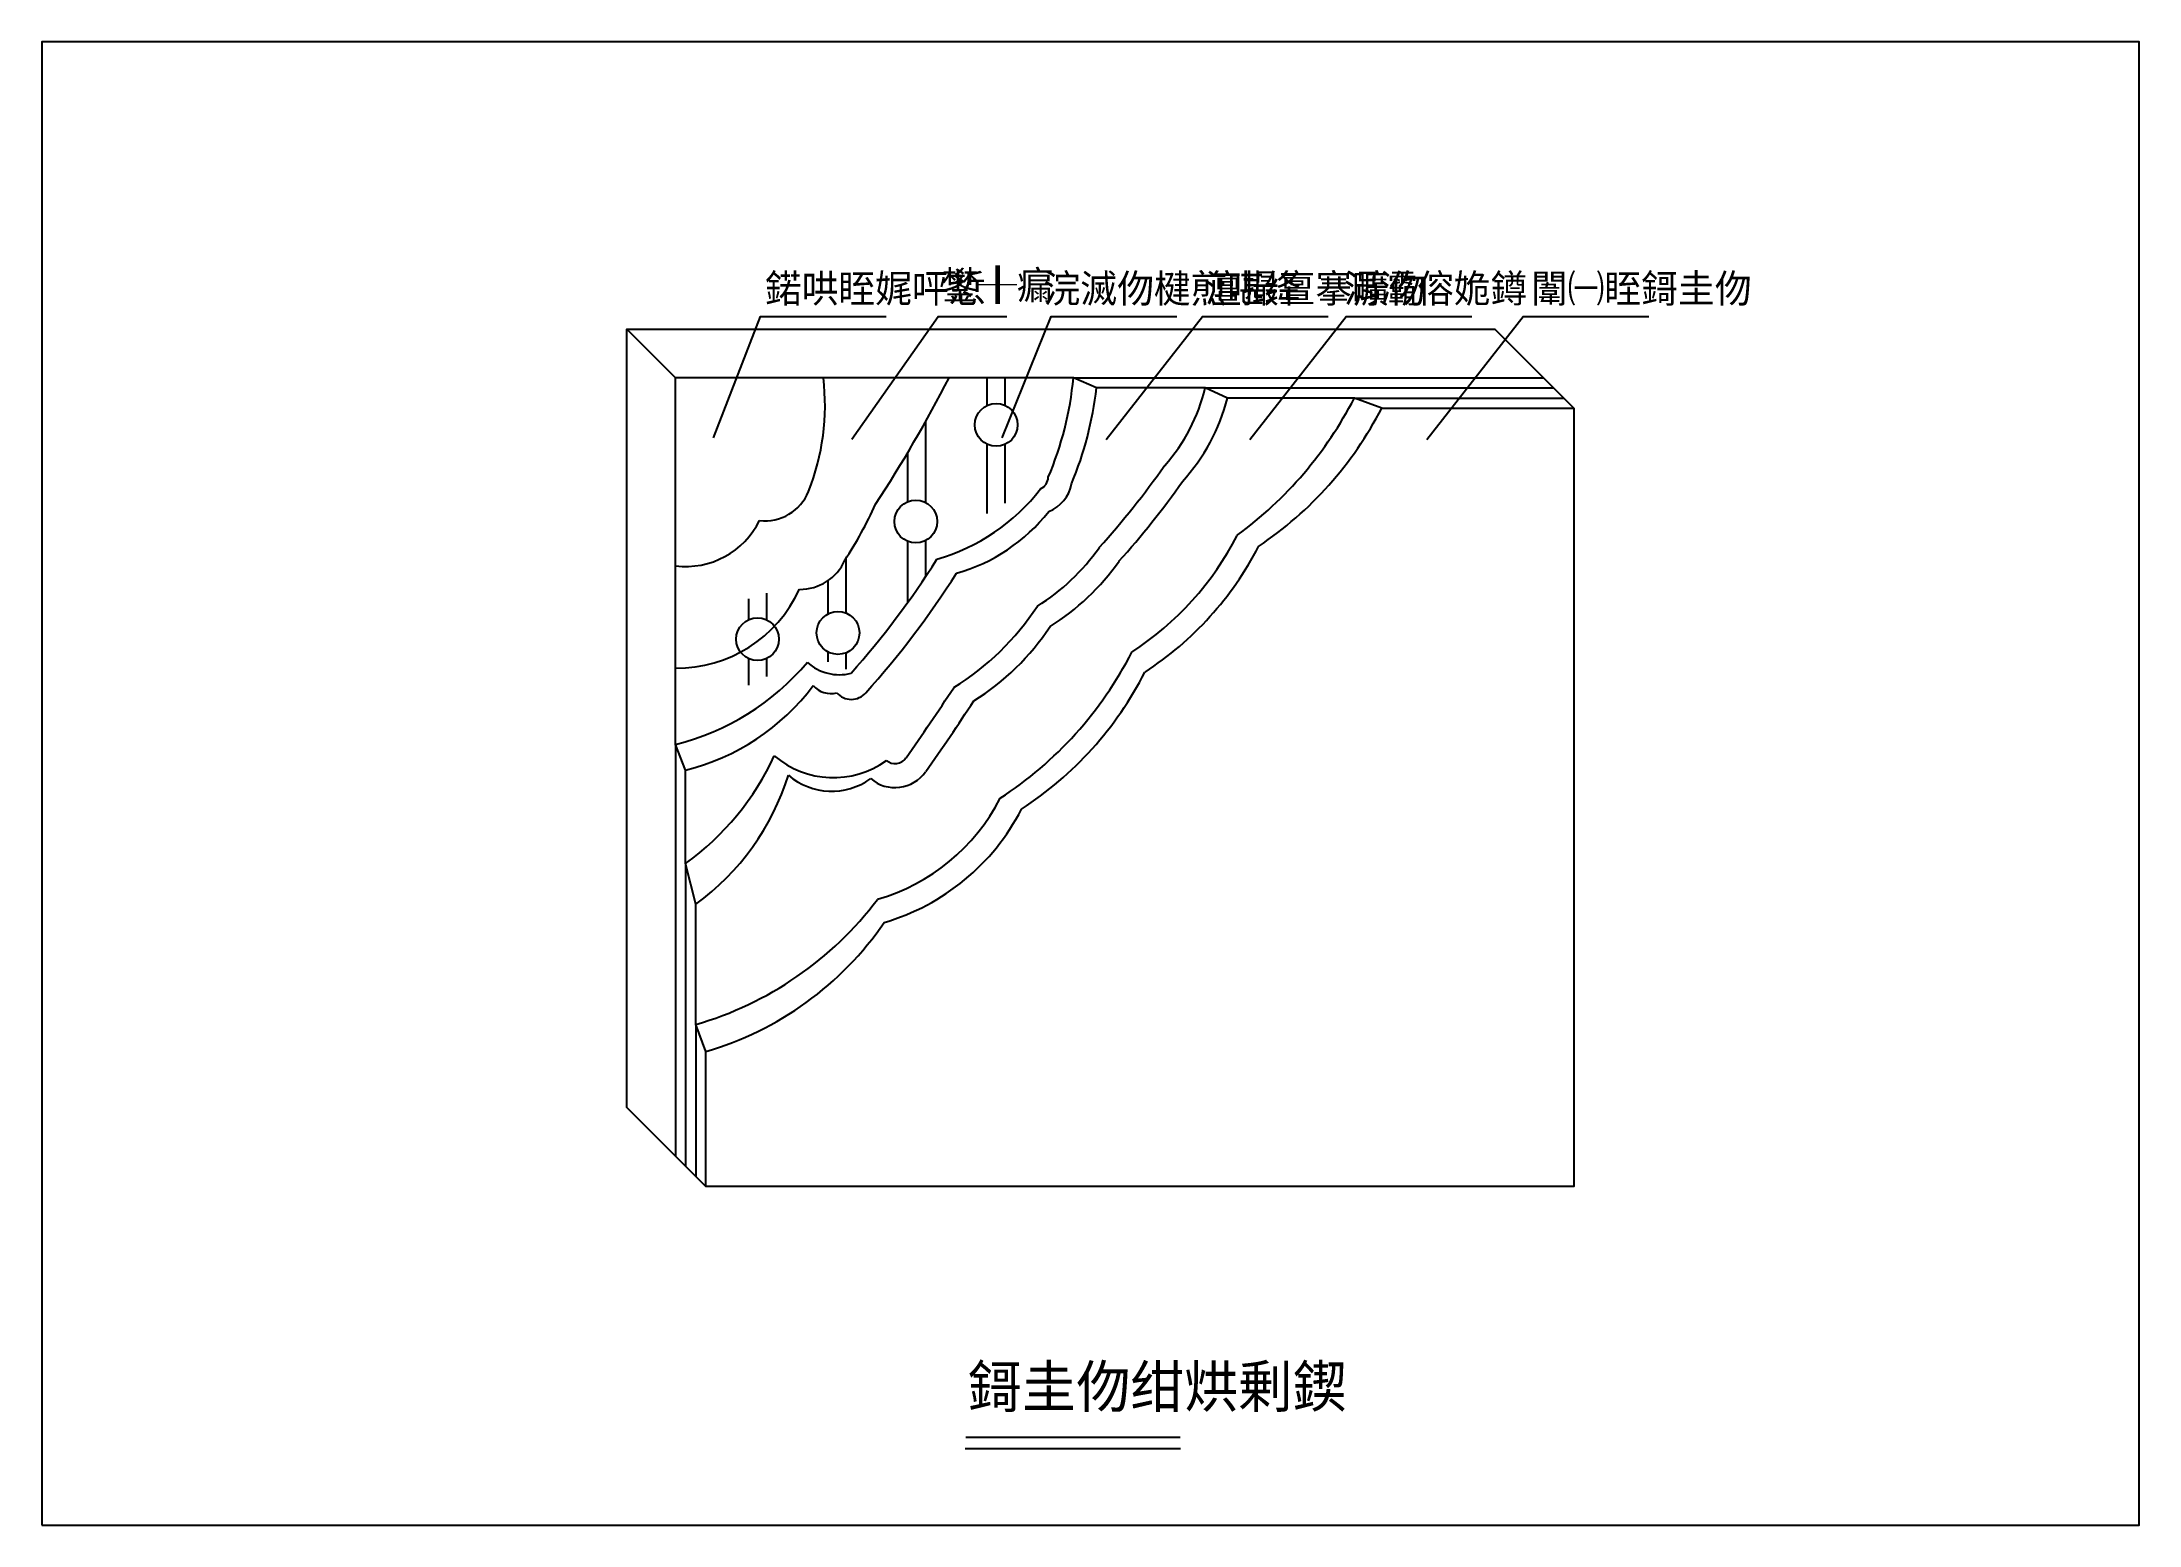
# Model space of a CAD drawing. Header units: metres. Extents: x 0 to 420, y 0 to 297.
import ezdxf

# ---------------------------------------------------------------- set-up
doc = ezdxf.new("R2010")
doc.units = ezdxf.units.M

msp = doc.modelspace()

# ---------------------------------------------------------------- linework, layer by layer
for p, q in [((117.16, 239.47), (126.9, 229.73)), ((306.81, 223.67), (291.01, 239.47)), ((206.57, 229.73), (126.9, 229.73)), ((126.9, 156.34), (126.9, 229.73)), ((189.27, 229.73), (189.27, 224.19)), ((192.87, 229.73), (192.87, 224.24)), ((206.57, 229.73), (300.75, 229.73)), ((211.19, 227.71), (206.57, 229.73)), ((232.97, 227.71), (211.19, 227.71)), ((232.97, 227.71), (302.77, 227.71)), ((237.42, 225.69), (232.97, 227.71)), ((262.85, 225.69), (237.42, 225.69)), ((262.85, 225.69), (304.79, 225.69)), ((268.33, 223.67), (262.85, 225.69)), ((176.94, 220.93), (176.94, 204.8)), ((173.35, 214.69), (173.35, 204.92)), ((189.27, 216.44), (189.27, 202.58)), ((192.87, 216.4), (192.87, 204.66)), ((161.02, 193.68), (161.02, 182.64)), ((173.35, 197), (173.35, 184.7)), ((176.94, 197.12), (176.94, 189.88)), ((157.42, 189.15), (157.42, 182.44)), ((141.5, 185.45), (141.5, 181.29)), ((145.09, 186.61), (145.09, 181.31)), ((141.5, 173.51), (141.5, 168.19)), ((145.09, 173.49), (145.09, 169.95)), ((157.42, 174.86), (157.42, 172.88)), ((161.02, 174.66), (161.02, 171.38)), ((126.9, 156.34), (126.9, 73.88)), ((128.92, 151.17), (126.9, 156.34)), ((128.92, 132.46), (128.92, 151.17)), ((128.92, 132.46), (128.92, 71.86)), ((130.94, 124.34), (128.92, 132.46)), ((130.94, 100.25), (130.94, 124.34)), ((130.94, 100.25), (130.94, 69.84)), ((132.96, 94.82), (130.94, 100.25)), ((132.96, 67.82), (117.16, 83.62)), ((185.04, 17.58), (227.96, 17.58)), ((184.93, 15.33), (228.04, 15.33))]:
    msp.add_line(p, q)
for points in [[(0, 0), (420, 0), (420, 297), (0, 297), (0, 0)], [(117.16, 83.62), (117.16, 239.47), (291.01, 239.47)], [(134.49, 217.71), (143.9, 242.02), (169.08, 242.02)], [(162.18, 217.48), (179.51, 242.02), (193.26, 242.02)], [(192.34, 217.7), (202.12, 242.02), (227.29, 242.02)], [(213.11, 217.42), (232.43, 242.02), (257.6, 242.02)], [(241.88, 217.42), (261.19, 242.02), (286.37, 242.02)], [(277.33, 217.42), (296.64, 242.02), (321.81, 242.02)], [(268.33, 223.67), (306.81, 223.67), (306.81, 67.82), (132.96, 67.82), (132.96, 94.82)]]:
    msp.add_lwpolyline(points)
for centre in [(191.12, 220.32), (175.01, 200.96), (143.32, 177.4), (159.43, 178.65)]:
    msp.add_circle(centre, 4.29)
for centre, radius, start, end in [((110.08, 224.27), 46.75, -21.69, 6.7), ((-74.08, 361.51), 287.71, 326.91, 332.74), ((140.71, 235.75), 66.13, 336.91, 354.78), ((140.71, 235.75), 70.94, 337.44, 353.5), ((198.74, 235.74), 35.16, 317.98, 346.79), ((198.74, 235.74), 39.97, 317.98, 345.43), ((192.28, 262.14), 79.42, 306.38, 332.69), ((202.03, 257.91), 74.62, 303.92, 332.69), ((83.64, 311.21), 172.46, 317.98, 324.97), ((144.86, 210.44), 9.33, 262.95, 338.31), ((167.86, 232.54), 40.76, 286.21, 322.09), ((198.79, 209.97), 2.76, 296.35, 356.9), ((198.79, 209.97), 7.57, 292.24, 349.06), ((91.15, 305.23), 167.66, 317.98, 324.97), ((89.5, 239.64), 85.09, 326.91, 335.57), ((173.42, 225.23), 35.96, 285.72, 321.74), ((128.93, 208.43), 16.47, 262.95, 333.91), ((184.56, 226.51), 61.72, 303.13, 332.69), ((26.03, 290.88), 181.59, 318.51, 327.53), ((176.79, 220.3), 42.72, 301.89, 324.97), ((184.56, 226.51), 66.52, 303.13, 332.69), ((151.78, 197.29), 9.91, 269.63, 335.57), ((26.03, 290.88), 186.4, 318.2, 327.46), ((176.79, 220.3), 47.53, 301.89, 324.97), ((127.08, 198.66), 27.09, 269.63, 335.4), ((153.85, 213.94), 54.46, 301.89, 326.68), ((160.41, 207.22), 49.65, 301.89, 326.68), ((114.63, 205.46), 50.63, 284.02, 319.78), ((159.73, 179.87), 9.59, 227.85, 284.02), ((149.88, 209.92), 76.89, 303.13, 332.84), ((117.82, 195.62), 45.82, 284.02, 323.09), ((158.02, 171.29), 4.78, 221.8, 284.02), ((156.78, 203.71), 72.08, 303.13, 332.84), ((162.09, 169.25), 3.9, 221.8, 318.2), ((-273.55, 467.54), 545.89, 324.9, 326.68), ((-273.55, 467.54), 550.7, 324.9, 326.68), ((96.6, 177.13), 55.13, 305.89, 335.27), ((158.49, 167.81), 18.13, 229.34, 305.89), ((170.86, 155.16), 2.67, 229.34, 324.9), ((101.44, 165.11), 50.33, 305.89, 342.72), ((158.18, 160.28), 13.32, 229.34, 305.89), ((170.86, 155.16), 7.48, 229.34, 324.9), ((156.19, 163.86), 40.14, 286.15, 332.84), ((156.19, 163.86), 44.94, 286.15, 332.84), ((111.44, 167.57), 70.1, 286.15, 322.91), ((114.8, 157.54), 65.29, 286.15, 325.64)]:
    msp.add_arc(centre, radius, start, end)

# ---------------------------------------------------------------- texts
for s, height, p in [('鐢╂瘺', 5.66, (180.19, 245.47)), ('鍩哄眰娓呯悊', 5.66, (144.8, 244.81)), ('浣滅伆楗煎啿绛', 5.66, (200.6, 244.81)), ('澶撮亶搴曠伆', 5.66, (232.96, 244.81)), ('涓灞傛姽鐏', 5.66, (260.7, 244.81)), ('闈㈠眰鎶圭伆', 5.66, (298.21, 244.81)), ('鎶圭伆绀烘剰鍥', 8.34, (185.41, 23.57))]:
    msp.add_text(s, height=height).set_placement(p)

doc.saveas('drawing.dxf')
